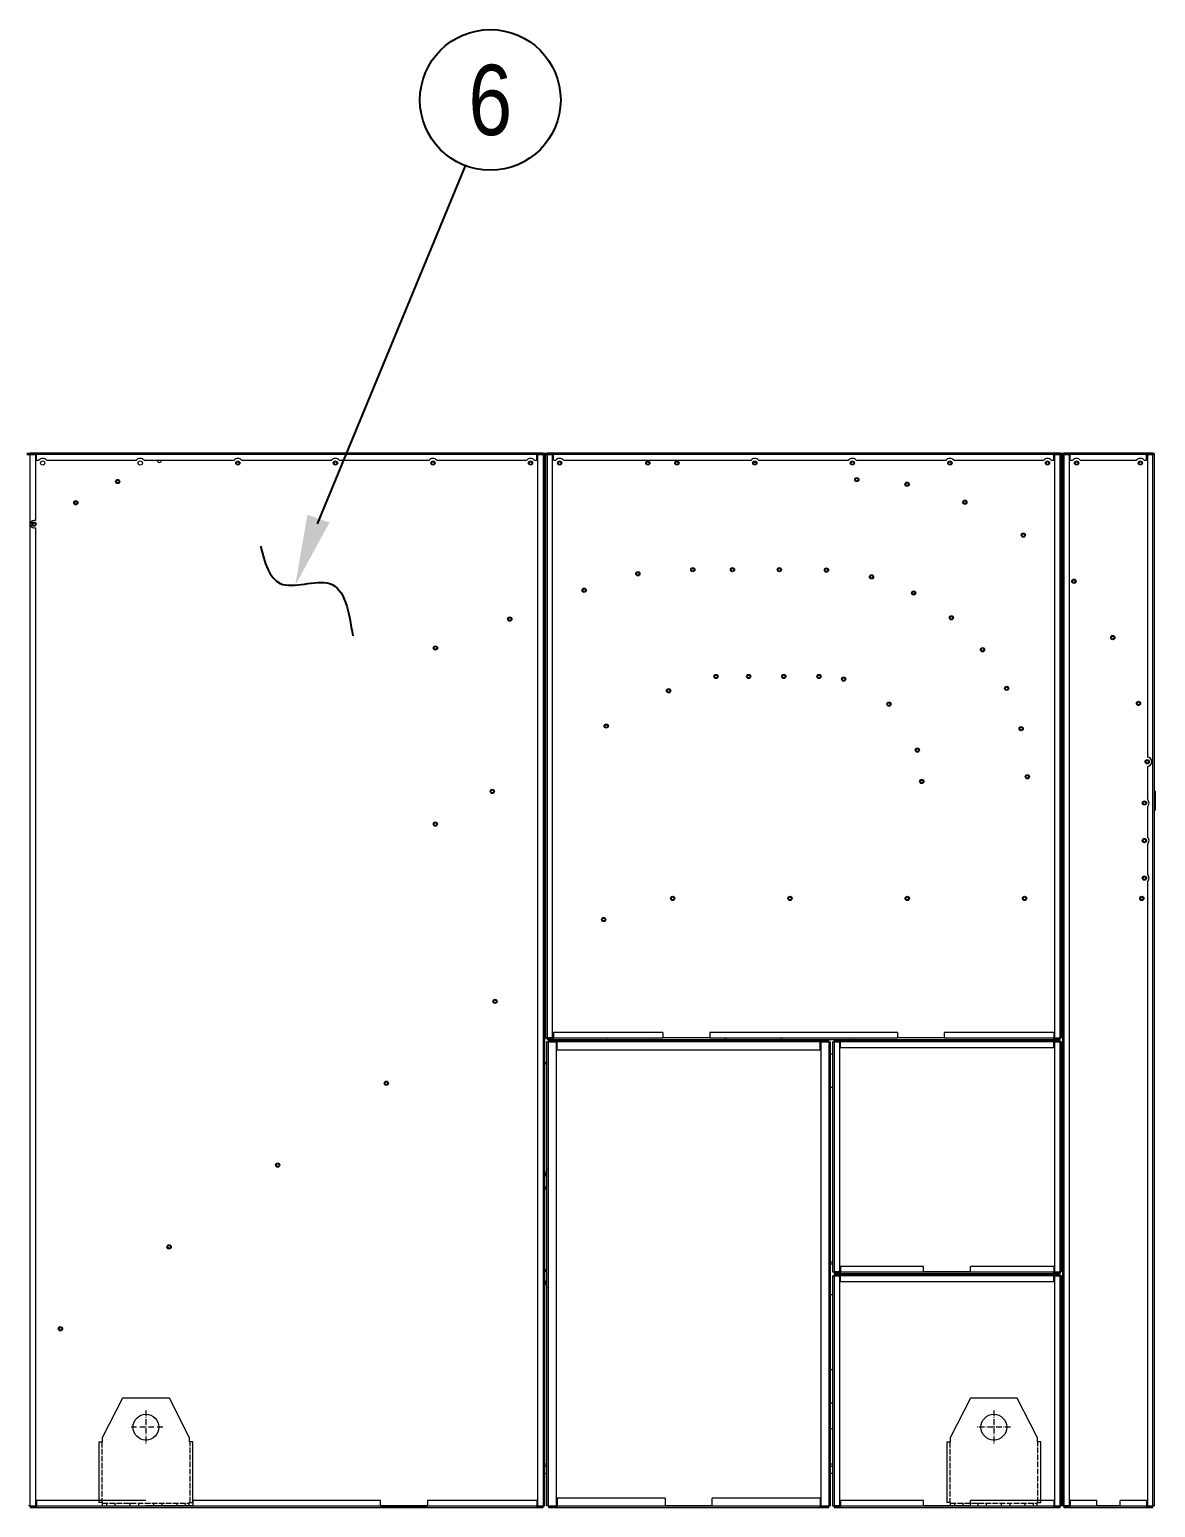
# Model space of a CAD drawing. Header units: millimetres. Extents: x -17070 to 51815, y -291348 to 34245.
# Drawn here: x 35103 to 37503, y 21185 to 24336 of the extents above; entities that cross this region are included whole.
import ezdxf
from ezdxf.enums import TextEntityAlignment as Align

# ---------------------------------------------------------------- set-up
doc = ezdxf.new("R2010")
doc.units = ezdxf.units.MM
doc.linetypes.add('DASHDOT', pattern=[18.5, 12, -3, 0.5, -3])
doc.linetypes.add('DASHED', pattern=[15, 12, -3])
doc.layers.add('냉각탑_dim', color=1, linetype='Continuous')
doc.layers.add('냉각탑_text', color=3, linetype='Continuous')
doc.styles.get("Standard").update_dxf_attribs({"font": 'arial.ttf'})

# ---------------------------------------------------------------- blocks, each defined once
blk = doc.blocks.new('457536')
at = {"color": 7, "lineweight": 5}
for p, q in [((114592.520962, 89152.297332), (114550.020962, 89069.297332)), ((114692.520962, 89152.297332), (114592.520962, 89152.297332)), ((114735.020962, 89069.297332), (114692.520962, 89152.297332)), ((114542.520962, 89059.297332), (114542.520962, 88929.797332)), ((114742.520962, 88929.797332), (114742.520962, 89059.297332)), ((114550.020962, 88922.297332), (114735.020962, 88922.297332))]:
    blk.add_line(p, q, dxfattribs=at)
at = {"color": 7, "linetype": 'DASHDOT', "lineweight": 5}
for p, q in [((114642.520962, 89126.047332), (114642.520962, 89054.547332)), ((114678.270962, 89090.297332), (114606.770962, 89090.297332))]:
    blk.add_line(p, q, dxfattribs=at)
at = {"color": 7, "lineweight": 5, "ltscale": 0.09375}
for p, q in [((114542.520962, 89059.297332), (114550.020962, 89059.297332)), ((114742.520962, 89059.297332), (114735.020962, 89059.297332)), ((114550.020962, 88929.797332), (114542.520962, 88929.797332)), ((114550.020962, 88922.297332), (114550.020962, 88929.797332)), ((114735.020962, 88929.797332), (114742.520962, 88929.797332)), ((114735.020962, 88922.297332), (114735.020962, 88929.797332))]:
    blk.add_line(p, q, dxfattribs=at)
at = {"color": 7, "linetype": 'DASHED', "lineweight": 5}
for p, q in [((114548.520962, 89059.297332), (114548.520962, 88929.797332)), ((114736.520962, 88929.797332), (114736.520962, 89059.297332)), ((114550.020962, 88928.297332), (114735.020962, 88928.297332))]:
    blk.add_line(p, q, dxfattribs=at)
at = {"color": 7, "lineweight": 5, "ltscale": 0.125}
for p, q in [((114550.020962, 89059.297332), (114550.020962, 89069.297332)), ((114735.020962, 89069.297332), (114735.020962, 89059.297332))]:
    blk.add_line(p, q, dxfattribs=at)
at = {"color": 7, "linetype": 'DASHED', "lineweight": 5, "ltscale": 0.075}
for p, q in [((114558.520962, 88928.297332), (114558.520962, 88922.297332)), ((114576.520962, 88928.297332), (114576.520962, 88922.297332)), ((114608.520962, 88928.297332), (114608.520962, 88922.297332)), ((114626.520962, 88928.297332), (114626.520962, 88922.297332)), ((114658.520962, 88928.297332), (114658.520962, 88922.297332)), ((114676.520962, 88928.297332), (114676.520962, 88922.297332)), ((114708.520962, 88928.297332), (114708.520962, 88922.297332)), ((114726.520962, 88928.297332), (114726.520962, 88922.297332))]:
    blk.add_line(p, q, dxfattribs=at)
at = {"color": 7, "lineweight": 5}
blk.add_circle((114642.520962, 89090.297332), 27.5, dxfattribs=at)
blk = doc.blocks.new('1')
at = {"color": 7, "lineweight": 20, "ltscale": 0.004778}
for p, q in [((35097.7, 23432.6), (35106.3, 23432.6)), ((35097.7, 23429.5), (35106.3, 23429.5))]:
    blk.add_line(p, q, dxfattribs=at)
at = {"color": 7, "lineweight": 20, "ltscale": 0.001722}
for p, q in [((35106.3, 23429.5), (35103.2, 23429.5)), ((35117.8, 23432.6), (35117.8, 23429.5)), ((36184.6, 23432.6), (36184.6, 23429.5)), ((36198.1, 23429.5), (36201.2, 23429.5)), ((36203.2, 23429.5), (36206.3, 23429.5)), ((36219.8, 23432.6), (36219.8, 23429.5)), ((37286.6, 23432.6), (37286.6, 23429.5)), ((37303.2, 23429.5), (37300.1, 23429.5)), ((37305.2, 23429.5), (37308.3, 23429.5)), ((37321.8, 23432.6), (37321.8, 23429.5)), ((37484.6, 23432.6), (37484.6, 23429.5)), ((37501.2, 23429.5), (37498.1, 23429.5)), ((36203.2, 22185.7), (36206.3, 22185.7)), ((36219.8, 22182.6), (36219.8, 22185.7)), ((37286.6, 22182.6), (37286.6, 22185.7)), ((37303.2, 22185.7), (37300.1, 22185.7)), ((36209.3, 22177.5), (36206.2, 22177.5)), ((36227.8, 22180.6), (36227.8, 22177.5)), ((36788.6, 22180.6), (36788.6, 22177.5)), ((36807.1, 22177.5), (36810.2, 22177.5)), ((36815.2, 22177.5), (36818.3, 22177.5)), ((36831.8, 22180.6), (36831.8, 22177.5)), ((37286.6, 22180.6), (37286.6, 22177.5)), ((37303.2, 22177.5), (37300.1, 22177.5)), ((36815.2, 21686.7), (36818.3, 21686.7)), ((36831.8, 21683.6), (36831.8, 21686.7)), ((36831.8, 21681.6), (36831.8, 21678.5)), ((37286.6, 21683.6), (37286.6, 21686.7)), ((37286.6, 21681.6), (37286.6, 21678.5)), ((37303.2, 21686.7), (37300.1, 21686.7)), ((36815.2, 21678.5), (36818.3, 21678.5)), ((37303.2, 21678.5), (37300.1, 21678.5)), ((35104.3, 21187.7), (35101.2, 21187.7)), ((35117.8, 21184.6), (35117.8, 21187.7)), ((36184.6, 21184.6), (36184.6, 21187.7)), ((36198.1, 21187.7), (36201.2, 21187.7)), ((36209.3, 21187.7), (36206.2, 21187.7)), ((36227.8, 21184.6), (36227.8, 21187.7)), ((36788.6, 21184.6), (36788.6, 21187.7)), ((36807.1, 21187.7), (36810.2, 21187.7)), ((36815.2, 21187.7), (36818.3, 21187.7)), ((36831.8, 21184.6), (36831.8, 21187.7)), ((37286.6, 21184.6), (37286.6, 21187.7)), ((37303.2, 21187.7), (37300.1, 21187.7)), ((37305.2, 21187.7), (37308.3, 21187.7)), ((37321.8, 21184.6), (37321.8, 21187.7)), ((37484.6, 21184.6), (37484.6, 21187.7)), ((37501.2, 21187.7), (37498.1, 21187.7))]:
    blk.add_line(p, q, dxfattribs=at)
at = {"color": 7, "lineweight": 20, "ltscale": 0.0075}
for p, q in [((35117.8, 23432.6), (35104.3, 23432.6)), ((35104.3, 23431), (35117.8, 23431)), ((35104.3, 23429.5), (35117.8, 23429.5)), ((36198.1, 23432.6), (36184.6, 23432.6)), ((36184.6, 23431), (36198.1, 23431)), ((36184.6, 23429.5), (36198.1, 23429.5)), ((36219.8, 23432.6), (36206.3, 23432.6)), ((36206.3, 23431), (36219.8, 23431)), ((36206.3, 23429.5), (36219.8, 23429.5)), ((37300.1, 23432.6), (37286.6, 23432.6)), ((37286.6, 23431), (37300.1, 23431)), ((37286.6, 23429.5), (37300.1, 23429.5)), ((37321.8, 23432.6), (37308.3, 23432.6)), ((37308.3, 23431), (37321.8, 23431)), ((37308.3, 23429.5), (37321.8, 23429.5)), ((37498.1, 23432.6), (37484.6, 23432.6)), ((37484.6, 23431), (37498.1, 23431)), ((37484.6, 23429.5), (37498.1, 23429.5)), ((36219.8, 22184.2), (36206.3, 22184.2)), ((36206.3, 22182.6), (36219.8, 22182.6)), ((36831.8, 22180.6), (36818.3, 22180.6)), ((36818.3, 22179), (36831.8, 22179)), ((36818.3, 22177.5), (36831.8, 22177.5)), ((37300.1, 22184.2), (37286.6, 22184.2)), ((37286.6, 22182.6), (37300.1, 22182.6)), ((37300.1, 22180.6), (37286.6, 22180.6)), ((37286.6, 22179), (37300.1, 22179)), ((37286.6, 22177.5), (37300.1, 22177.5)), ((36831.8, 21685.2), (36818.3, 21685.2)), ((36818.3, 21683.6), (36831.8, 21683.6)), ((36831.8, 21681.6), (36818.3, 21681.6)), ((37300.1, 21685.2), (37286.6, 21685.2)), ((37286.6, 21683.6), (37300.1, 21683.6)), ((37300.1, 21681.6), (37286.6, 21681.6)), ((36818.3, 21680), (36831.8, 21680)), ((36818.3, 21678.5), (36831.8, 21678.5)), ((37286.6, 21680), (37300.1, 21680)), ((37286.6, 21678.5), (37300.1, 21678.5)), ((35117.8, 21186.2), (35104.3, 21186.2)), ((35104.3, 21184.6), (35117.8, 21184.6)), ((36198.1, 21186.2), (36184.6, 21186.2)), ((36184.6, 21184.6), (36198.1, 21184.6)), ((36831.8, 21186.2), (36818.3, 21186.2)), ((36818.3, 21184.6), (36831.8, 21184.6)), ((37300.1, 21186.2), (37286.6, 21186.2)), ((37286.6, 21184.6), (37300.1, 21184.6)), ((37321.8, 21186.2), (37308.3, 21186.2)), ((37308.3, 21184.6), (37321.8, 21184.6)), ((37498.1, 21186.2), (37484.6, 21186.2)), ((37484.6, 21184.6), (37498.1, 21184.6))]:
    blk.add_line(p, q, dxfattribs=at)
at = {"color": 7, "lineweight": 20, "ltscale": 0.000888889}
for p, q in [((35104.3, 23432.6), (35104.3, 23431)), ((36198.1, 23431), (36198.1, 23432.6)), ((36206.3, 23432.6), (36206.3, 23431)), ((37300.1, 23431), (37300.1, 23432.6)), ((37308.3, 23432.6), (37308.3, 23431)), ((37498.1, 23431), (37498.1, 23432.6)), ((37503.3, 22671.6), (37501.7, 22671.6)), ((36219.8, 22185.7), (36218.2, 22185.7)), ((37288.2, 22185.7), (37286.6, 22185.7)), ((36206.3, 22184.2), (36206.3, 22182.6)), ((36209.3, 22180.6), (36209.3, 22179)), ((36807.1, 22179), (36807.1, 22180.6)), ((36818.3, 22180.6), (36818.3, 22179)), ((37300.1, 22182.6), (37300.1, 22184.2)), ((37300.1, 22179), (37300.1, 22180.6)), ((36818.3, 21685.2), (36818.3, 21683.6)), ((36818.3, 21681.6), (36818.3, 21680)), ((36831.8, 21686.7), (36830.2, 21686.7)), ((37288.2, 21686.7), (37286.6, 21686.7)), ((37300.1, 21683.6), (37300.1, 21685.2)), ((37300.1, 21680), (37300.1, 21681.6)), ((35104.3, 21186.2), (35104.3, 21184.6)), ((35117.8, 21187.7), (35116.2, 21187.7)), ((36186.2, 21187.7), (36184.6, 21187.7)), ((36198.1, 21184.6), (36198.1, 21186.2)), ((36209.3, 21186.2), (36209.3, 21184.6)), ((36227.8, 21187.7), (36226.2, 21187.7)), ((36790.2, 21187.7), (36788.6, 21187.7)), ((36807.1, 21184.6), (36807.1, 21186.2)), ((36818.3, 21186.2), (36818.3, 21184.6)), ((36831.8, 21187.7), (36830.2, 21187.7)), ((37288.2, 21187.7), (37286.6, 21187.7)), ((37300.1, 21184.6), (37300.1, 21186.2)), ((37308.3, 21186.2), (37308.3, 21184.6)), ((37321.8, 21187.7), (37320.2, 21187.7)), ((37486.2, 21187.7), (37484.6, 21187.7)), ((37498.1, 21184.6), (37498.1, 21186.2))]:
    blk.add_line(p, q, dxfattribs=at)
at = {"color": 7, "lineweight": 20, "ltscale": 0.000833333}
for p, q in [((35104.3, 23429.5), (35104.3, 23431)), ((36198.1, 23429.5), (36198.1, 23431)), ((36206.3, 23429.5), (36206.3, 23431)), ((37300.1, 23429.5), (37300.1, 23431)), ((37308.3, 23429.5), (37308.3, 23431)), ((37498.1, 23429.5), (37498.1, 23431)), ((36206.3, 22185.7), (36206.3, 22184.2)), ((37300.1, 22185.7), (37300.1, 22184.2)), ((36209.3, 22177.5), (36209.3, 22179)), ((36807.1, 22177.5), (36807.1, 22179)), ((36818.3, 22177.5), (36818.3, 22179)), ((37300.1, 22177.5), (37300.1, 22179)), ((36818.3, 21686.7), (36818.3, 21685.2)), ((37300.1, 21686.7), (37300.1, 21685.2)), ((36818.3, 21678.5), (36818.3, 21680)), ((37300.1, 21678.5), (37300.1, 21680)), ((35104.3, 21187.7), (35104.3, 21186.2)), ((36198.1, 21187.7), (36198.1, 21186.2)), ((36209.3, 21187.7), (36209.3, 21186.2)), ((36807.1, 21187.7), (36807.1, 21186.2)), ((36818.3, 21187.7), (36818.3, 21186.2)), ((37300.1, 21187.7), (37300.1, 21186.2)), ((37308.3, 21187.7), (37308.3, 21186.2)), ((37498.1, 21187.7), (37498.1, 21186.2))]:
    blk.add_line(p, q, dxfattribs=at)
at = {"color": 7, "lineweight": 20}
for p, q in [((35104.3, 21187.7), (35104.3, 23429.5)), ((36184.6, 23432.6), (35117.8, 23432.6)), ((36184.6, 23429.5), (35117.8, 23429.5)), ((36186.2, 23429.5), (36186.2, 21187.7)), ((36198.1, 23429.5), (36198.1, 21187.7)), ((36201.2, 23429.5), (36201.2, 21187.7)), ((36203.2, 23429.5), (36203.2, 22185.7)), ((36206.3, 23429.5), (36206.3, 22185.7)), ((36218.2, 22185.7), (36218.2, 23429.5)), ((37286.6, 23432.6), (36219.8, 23432.6)), ((37286.6, 23429.5), (36219.8, 23429.5)), ((37288.2, 23429.5), (37288.2, 22185.7)), ((37300.1, 22185.7), (37300.1, 23429.5)), ((37303.2, 22185.7), (37303.2, 23429.5)), ((37305.2, 23429.5), (37305.2, 21187.7)), ((37308.3, 23429.5), (37308.3, 21187.7)), ((37320.2, 21187.7), (37320.2, 23429.5)), ((37498.1, 21187.7), (37498.1, 23429.5)), ((37501.2, 21187.7), (37501.2, 23429.5)), ((35116.2, 23273.3), (35116.2, 21187.7)), ((37486.2, 22518.9), (37486.2, 21187.7)), ((36206.2, 21187.7), (36206.2, 22177.5)), ((36219.8, 22182.6), (37286.6, 22182.6)), ((36810.2, 22177.5), (36810.2, 21187.7)), ((35117.8, 21184.6), (36184.6, 21184.6))]:
    blk.add_line(p, q, dxfattribs=at)
at = {"color": 7, "lineweight": 20, "ltscale": 0.006611}
for p, q in [((35116.2, 23429.5), (35104.3, 23429.5)), ((35117.8, 23417.6), (35117.8, 23429.5)), ((36184.6, 23417.6), (36184.6, 23429.5)), ((36198.1, 23429.5), (36186.2, 23429.5)), ((36218.2, 23429.5), (36206.3, 23429.5)), ((36219.8, 23417.6), (36219.8, 23429.5)), ((37286.6, 23417.6), (37286.6, 23429.5)), ((37288.2, 23429.5), (37300.1, 23429.5)), ((37320.2, 23429.5), (37308.3, 23429.5)), ((37321.8, 23417.6), (37321.8, 23429.5)), ((37484.6, 23417.6), (37484.6, 23429.5)), ((37486.2, 23429.5), (37498.1, 23429.5)), ((36218.2, 22185.7), (36206.3, 22185.7)), ((36219.8, 22197.6), (36219.8, 22185.7)), ((36453.2, 22197.6), (36453.2, 22185.7)), ((36553.2, 22197.6), (36553.2, 22185.7)), ((36953.2, 22197.6), (36953.2, 22185.7)), ((37053.2, 22197.6), (37053.2, 22185.7)), ((37286.6, 22197.6), (37286.6, 22185.7)), ((37288.2, 22185.7), (37300.1, 22185.7)), ((36830.2, 22177.5), (36818.3, 22177.5)), ((36831.8, 22165.6), (36831.8, 22177.5)), ((37286.6, 22165.6), (37286.6, 22177.5)), ((37288.2, 22177.5), (37300.1, 22177.5)), ((36830.2, 21686.7), (36818.3, 21686.7)), ((36831.8, 21698.6), (36831.8, 21686.7)), ((37009.2, 21686.7), (37009.2, 21698.6)), ((37109.2, 21686.7), (37109.2, 21698.6)), ((37286.6, 21698.6), (37286.6, 21686.7)), ((37288.2, 21686.7), (37300.1, 21686.7)), ((36830.2, 21678.5), (36818.3, 21678.5)), ((36831.8, 21666.6), (36831.8, 21678.5)), ((37286.6, 21666.6), (37286.6, 21678.5)), ((37288.2, 21678.5), (37300.1, 21678.5)), ((35104.3, 21187.7), (35116.2, 21187.7)), ((35117.8, 21199.6), (35117.8, 21187.7)), ((35451.2, 21199.6), (35451.2, 21187.7)), ((35851.2, 21187.7), (35851.2, 21199.6)), ((35951.2, 21199.6), (35951.2, 21187.7)), ((36184.6, 21199.6), (36184.6, 21187.7)), ((36186.2, 21187.7), (36198.1, 21187.7)), ((36830.2, 21187.7), (36818.3, 21187.7)), ((36831.8, 21199.6), (36831.8, 21187.7)), ((37009.2, 21187.7), (37009.2, 21199.6)), ((37109.2, 21187.7), (37109.2, 21199.6)), ((37286.6, 21199.6), (37286.6, 21187.7)), ((37288.2, 21187.7), (37300.1, 21187.7)), ((37320.2, 21187.7), (37308.3, 21187.7)), ((37321.8, 21199.6), (37321.8, 21187.7)), ((37378.2, 21187.7), (37378.2, 21199.6)), ((37428.2, 21187.7), (37428.2, 21199.6)), ((37484.6, 21199.6), (37484.6, 21187.7)), ((37486.2, 21187.7), (37498.1, 21187.7))]:
    blk.add_line(p, q, dxfattribs=at)
at = {"color": 7, "lineweight": 20, "ltscale": 0.077863}
blk.add_line((35116.2, 23429.5), (35116.2, 23289.3), dxfattribs=at)
at = {"color": 7, "lineweight": 20, "ltscale": 0.003}
for p, q in [((35117.8, 23417.6), (35123.2, 23417.6)), ((36179.2, 23417.6), (36184.6, 23417.6)), ((36219.8, 23417.6), (36225.2, 23417.6)), ((37281.2, 23417.6), (37286.6, 23417.6)), ((37321.8, 23417.6), (37327.2, 23417.6)), ((37479.2, 23417.6), (37484.6, 23417.6))]:
    blk.add_line(p, q, dxfattribs=at)
at = {"color": 7, "lineweight": 20, "ltscale": 0.106667}
for p, q in [((35139.2, 23417.6), (35331.2, 23417.6)), ((35347.2, 23417.6), (35539.2, 23417.6)), ((35555.2, 23417.6), (35747.2, 23417.6)), ((35763.2, 23417.6), (35955.2, 23417.6)), ((35971.2, 23417.6), (36163.2, 23417.6)), ((36657.2, 23417.6), (36849.2, 23417.6)), ((36865.2, 23417.6), (37057.2, 23417.6)), ((37073.2, 23417.6), (37265.2, 23417.6))]:
    blk.add_line(p, q, dxfattribs=at)
at = {"color": 7, "lineweight": 20, "ltscale": 0.004556}
for p, q in [((36198.1, 23432.6), (36206.3, 23432.6)), ((36198.1, 23429.5), (36206.3, 23429.5)), ((37300.1, 23432.6), (37308.3, 23432.6)), ((37300.1, 23429.5), (37308.3, 23429.5))]:
    blk.add_line(p, q, dxfattribs=at)
at = {"color": 7, "lineweight": 20, "ltscale": 0.222222}
for p, q in [((36241.2, 23417.6), (36641.2, 23417.6)), ((36953.2, 22197.6), (36553.2, 22197.6)), ((36553.2, 22185.7), (36953.2, 22185.7)), ((35851.2, 21199.6), (35451.2, 21199.6)), ((35451.2, 21187.7), (35851.2, 21187.7))]:
    blk.add_line(p, q, dxfattribs=at)
at = {"color": 7, "lineweight": 20, "ltscale": 0.090444}
for p, q in [((37484.6, 23432.6), (37321.8, 23432.6)), ((37484.6, 23429.5), (37321.8, 23429.5)), ((37321.8, 21184.6), (37484.6, 21184.6))]:
    blk.add_line(p, q, dxfattribs=at)
at = {"color": 7, "lineweight": 20, "ltscale": 0.066667}
blk.add_line((37343.2, 23417.6), (37463.2, 23417.6), dxfattribs=at)
at = {"color": 7, "lineweight": 20, "ltscale": 0.358199}
blk.add_line((37486.2, 23429.5), (37486.2, 22784.7), dxfattribs=at)
at = {"color": 7, "lineweight": 20, "ltscale": 0.001111}
for p, q in [((36203.2, 23395.7), (36201.2, 23395.7)), ((36203.2, 23392.6), (36201.2, 23392.6)), ((36203.2, 23391.3), (36201.2, 23391.3)), ((36203.2, 23387.8), (36201.2, 23387.8)), ((36201.2, 23387.4), (36203.2, 23387.4)), ((36201.2, 23384.3), (36203.2, 23384.3)), ((37305.2, 23395.7), (37303.2, 23395.7)), ((37305.2, 23392.6), (37303.2, 23392.6)), ((36201.2, 23375.4), (36203.2, 23375.4)), ((36203.2, 22508.4), (36201.2, 22508.4)), ((37305.2, 22518.2), (37303.2, 22518.2)), ((37303.2, 22506.7), (37305.2, 22506.7)), ((37305.2, 22505.2), (37303.2, 22505.2)), ((37305.2, 22503.2), (37303.2, 22503.2)), ((37303.2, 22503.2), (37305.2, 22503.2)), ((37303.2, 22500.1), (37305.2, 22500.1)), ((37303.2, 22466.3), (37305.2, 22466.3)), ((37303.2, 22463.2), (37305.2, 22463.2)), ((37303.2, 22414.6), (37305.2, 22414.6)), ((37303.2, 22403.1), (37305.2, 22403.1)), ((37305.2, 22401.6), (37303.2, 22401.6)), ((37305.2, 22399.6), (37303.2, 22399.6)), ((37305.2, 22399.6), (37303.2, 22399.6)), ((37305.2, 22398), (37303.2, 22398)), ((37303.2, 22396.5), (37305.2, 22396.5)), ((36201.2, 22207.6), (36203.2, 22207.6)), ((37305.2, 21782.7), (37303.2, 21782.7)), ((37303.2, 21781.2), (37305.2, 21781.2)), ((37303.2, 21779.6), (37305.2, 21779.6)), ((37305.2, 21779.6), (37303.2, 21779.6)), ((37305.2, 21778), (37303.2, 21778)), ((37303.2, 21776.5), (37305.2, 21776.5)), ((37303.2, 21282.6), (37305.2, 21282.6)), ((37303.2, 21279.5), (37305.2, 21279.5)), ((37303.2, 21277.5), (37305.2, 21277.5)), ((37303.2, 21272.8), (37305.2, 21272.8)), ((37305.2, 21262.5), (37303.2, 21262.5))]:
    blk.add_line(p, q, dxfattribs=at)
at = {"color": 7, "lineweight": 20, "ltscale": 0.003101}
blk.add_line((36652, 23412.7), (36646.4, 23412.7), dxfattribs=at)
at = {"color": 7, "lineweight": 20, "ltscale": 0.00282}
for p, q in [((35292.4, 23374.8), (35287.9, 23372.5)), ((35203.3, 23329.3), (35198.8, 23327)), ((35114.2, 23283.9), (35109.7, 23281.6))]:
    blk.add_line(p, q, dxfattribs=at)
at = {"color": 7, "lineweight": 20, "ltscale": 0.001952}
for p, q in [((35116.2, 23289.3), (35112.7, 23289.3)), ((35112.7, 23273.3), (35116.2, 23273.3))]:
    blk.add_line(p, q, dxfattribs=at)
at = {"color": 7, "lineweight": 20, "ltscale": 0.001687}
for p, q in [((37303.2, 23212.4), (37305.2, 23210.1)), ((37303.2, 23207.7), (37305.2, 23205.4)), ((37303.2, 23166.8), (37305.2, 23164.6))]:
    blk.add_line(p, q, dxfattribs=at)
at = {"color": 7, "lineweight": 20, "ltscale": 0.001192}
for p, q in [((36203.2, 23124.6), (36201.2, 23123.8)), ((36203.2, 23121.3), (36201.2, 23120.5)), ((36203.2, 23092.4), (36201.2, 23091.6)), ((36203.2, 23090.7), (36201.2, 23089.9))]:
    blk.add_line(p, q, dxfattribs=at)
at = {"color": 7, "lineweight": 20, "ltscale": 0.001281}
for p, q in [((36201.2, 22792.7), (36203.2, 22793.8)), ((36201.2, 22789.1), (36203.2, 22790.3)), ((36201.2, 22758.1), (36203.2, 22759.2)), ((36203.2, 22757.4), (36201.2, 22756.2))]:
    blk.add_line(p, q, dxfattribs=at)
at = {"color": 7, "lineweight": 20, "ltscale": 0.039152}
blk.add_line((37486.2, 22764.7), (37486.2, 22694.3), dxfattribs=at)
at = {"color": 7, "lineweight": 20, "ltscale": 0.021671}
for p, q in [((37501.7, 22671.6), (37501.7, 22710.6)), ((37503.3, 22671.6), (37503.3, 22710.6))]:
    blk.add_line(p, q, dxfattribs=at)
at = {"color": 7, "lineweight": 20, "ltscale": 0.035907}
for p, q in [((37486.2, 22678.9), (37486.2, 22614.3)), ((37486.2, 22598.9), (37486.2, 22534.3))]:
    blk.add_line(p, q, dxfattribs=at)
at = {"color": 7, "lineweight": 20, "ltscale": 0.001391}
for p, q in [((36201.2, 22368.4), (36203.2, 22369.9)), ((36201.2, 22364.5), (36203.2, 22366)), ((36201.2, 22322.2), (36203.2, 22323.7)), ((36203.2, 22323.7), (36201.2, 22322.2)), ((36201.2, 22318.3), (36203.2, 22319.8))]:
    blk.add_line(p, q, dxfattribs=at)
at = {"color": 7, "lineweight": 20, "ltscale": 0.129667}
for p, q in [((36453.2, 22197.6), (36219.8, 22197.6)), ((36219.8, 22185.7), (36453.2, 22185.7)), ((37286.6, 22197.6), (37053.2, 22197.6)), ((37053.2, 22185.7), (37286.6, 22185.7)), ((35351.2, 21199.6), (35117.8, 21199.6)), ((35117.8, 21187.7), (35351.2, 21187.7)), ((36184.6, 21199.6), (35951.2, 21199.6)), ((35951.2, 21187.7), (36184.6, 21187.7))]:
    blk.add_line(p, q, dxfattribs=at)
at = {"color": 7, "lineweight": 20, "ltscale": 0.055556}
for p, q in [((36553.2, 22185.7), (36453.2, 22185.7)), ((37053.2, 22185.7), (36953.2, 22185.7)), ((37009.2, 21686.7), (37109.2, 21686.7)), ((37109.2, 21686.7), (37009.2, 21686.7)), ((35351.2, 21187.7), (35451.2, 21187.7)), ((35451.2, 21187.7), (35351.2, 21187.7)), ((35951.2, 21187.7), (35851.2, 21187.7)), ((35851.2, 21187.6), (35951.2, 21187.6)), ((35851.2, 21187.4), (35951.2, 21187.4)), ((36458.2, 21187.7), (36558.2, 21187.7)), ((36558.2, 21187.7), (36458.2, 21187.7)), ((37109.2, 21187.7), (37009.2, 21187.7)), ((37009.2, 21187.7), (37109.2, 21187.7))]:
    blk.add_line(p, q, dxfattribs=at)
at = {"color": 7, "lineweight": 20, "ltscale": 0.010278}
for p, q in [((36227.8, 22180.6), (36209.3, 22180.6)), ((36209.3, 22179), (36227.8, 22179)), ((36209.3, 22177.5), (36227.8, 22177.5)), ((36807.1, 22180.6), (36788.6, 22180.6)), ((36788.6, 22179), (36807.1, 22179)), ((36788.6, 22177.5), (36807.1, 22177.5)), ((36227.8, 21186.2), (36209.3, 21186.2)), ((36209.3, 21184.6), (36227.8, 21184.6)), ((36807.1, 21186.2), (36788.6, 21186.2)), ((36788.6, 21184.6), (36807.1, 21184.6))]:
    blk.add_line(p, q, dxfattribs=at)
at = {"color": 7, "lineweight": 20, "ltscale": 0.126889}
for p, q in [((36209.3, 21949.1), (36209.3, 22177.5)), ((36226.2, 21856.1), (36226.2, 22177.5)), ((36790.2, 22177.5), (36790.2, 21949.1)), ((36807.1, 22177.5), (36807.1, 21949.1)), ((36790.2, 21509.1), (36790.2, 21187.7)), ((36807.1, 21509.1), (36807.1, 21187.7)), ((36209.3, 21187.7), (36209.3, 21416.1)), ((36226.2, 21187.7), (36226.2, 21416.1))]:
    blk.add_line(p, q, dxfattribs=at)
at = {"color": 7, "lineweight": 20, "ltscale": 0.009389}
for p, q in [((36226.2, 22177.5), (36209.3, 22177.5)), ((36227.8, 22160.6), (36227.8, 22177.5)), ((36788.6, 22160.6), (36788.6, 22177.5)), ((36807.1, 22177.5), (36790.2, 22177.5)), ((36209.3, 21187.7), (36226.2, 21187.7)), ((36227.8, 21204.6), (36227.8, 21187.7)), ((36458.2, 21204.6), (36458.2, 21187.7)), ((36558.2, 21187.7), (36558.2, 21204.6)), ((36788.6, 21204.6), (36788.6, 21187.7)), ((36790.2, 21187.7), (36807.1, 21187.7))]:
    blk.add_line(p, q, dxfattribs=at)
at = {"color": 7, "lineweight": 20, "ltscale": 0.311556}
for p, q in [((36788.6, 22180.6), (36227.8, 22180.6)), ((36788.6, 22177.5), (36227.8, 22177.5)), ((36227.8, 22160.6), (36788.6, 22160.6)), ((36227.8, 21184.6), (36788.6, 21184.6))]:
    blk.add_line(p, q, dxfattribs=at)
at = {"color": 7, "lineweight": 20, "ltscale": 0.001571}
blk.add_line((36253.2, 22182.6), (36251.2, 22180.6), dxfattribs=at)
at = {"color": 7, "lineweight": 20, "ltscale": 0.272667}
for p, q in [((36815.2, 22177.5), (36815.2, 21686.7)), ((36818.3, 22177.5), (36818.3, 21686.7)), ((36830.2, 21686.7), (36830.2, 22177.5)), ((37288.2, 22177.5), (37288.2, 21686.7)), ((37300.1, 21686.7), (37300.1, 22177.5)), ((37303.2, 21686.7), (37303.2, 22177.5)), ((36815.2, 21678.5), (36815.2, 21187.7)), ((36818.3, 21678.5), (36818.3, 21187.7)), ((36830.2, 21187.7), (36830.2, 21678.5)), ((37288.2, 21678.5), (37288.2, 21187.7)), ((37300.1, 21187.7), (37300.1, 21678.5)), ((37303.2, 21187.7), (37303.2, 21678.5))]:
    blk.add_line(p, q, dxfattribs=at)
at = {"color": 7, "lineweight": 20, "ltscale": 0.252667}
for p, q in [((37286.6, 22180.6), (36831.8, 22180.6)), ((37286.6, 22177.5), (36831.8, 22177.5)), ((36831.8, 22165.6), (37286.6, 22165.6)), ((36831.8, 21683.6), (37286.6, 21683.6)), ((37286.6, 21681.6), (36831.8, 21681.6)), ((37286.6, 21678.5), (36831.8, 21678.5)), ((36831.8, 21666.6), (37286.6, 21666.6)), ((36831.8, 21184.6), (37286.6, 21184.6))]:
    blk.add_line(p, q, dxfattribs=at)
at = {"color": 7, "lineweight": 20, "ltscale": 0.003928}
blk.add_line((36206.2, 22135.6), (36201.2, 22130.6), dxfattribs=at)
at = {"color": 7, "lineweight": 20, "ltscale": 0.004057}
blk.add_line((36205.6, 22135), (36201.2, 22129.1), dxfattribs=at)
at = {"color": 7, "lineweight": 20, "ltscale": 0.192778}
for p, q in [((36209.3, 21187.7), (36209.3, 21949.1)), ((36790.2, 21949.1), (36790.2, 21509.1)), ((36807.1, 21949.1), (36807.1, 21509.1)), ((36226.2, 21187.7), (36226.2, 21856.1))]:
    blk.add_line(p, q, dxfattribs=at)
at = {"color": 7, "lineweight": 20, "ltscale": 0.002778}
for p, q in [((36815.2, 21707.8), (36810.2, 21707.8)), ((36815.2, 21703.1), (36810.2, 21703.1)), ((36815.2, 21637.8), (36810.2, 21637.8)), ((36201.2, 21277.5), (36206.2, 21277.5)), ((36201.2, 21272.8), (36206.2, 21272.8)), ((36810.2, 21277.5), (36815.2, 21277.5)), ((36810.2, 21272.8), (36815.2, 21272.8)), ((36201.2, 21257.5), (36206.2, 21257.5)), ((36810.2, 21257.5), (36815.2, 21257.5))]:
    blk.add_line(p, q, dxfattribs=at)
at = {"color": 7, "lineweight": 20, "ltscale": 0.098556}
for p, q in [((37009.2, 21698.6), (36831.8, 21698.6)), ((36831.8, 21686.7), (37009.2, 21686.7)), ((37286.6, 21698.6), (37109.2, 21698.6)), ((37109.2, 21686.7), (37286.6, 21686.7)), ((37009.2, 21199.6), (36831.8, 21199.6)), ((36831.8, 21187.7), (37009.2, 21187.7)), ((37286.6, 21199.6), (37109.2, 21199.6)), ((37109.2, 21187.7), (37286.6, 21187.7))]:
    blk.add_line(p, q, dxfattribs=at)
at = {"color": 7, "lineweight": 20, "ltscale": 0.000138221}
for p, q in [((35851.2, 21187.4), (35851.2, 21187.7)), ((35951.2, 21187.4), (35951.2, 21187.7))]:
    blk.add_line(p, q, dxfattribs=at)
at = {"color": 7, "lineweight": 20, "ltscale": 0.128}
for p, q in [((36458.2, 21204.6), (36227.8, 21204.6)), ((36227.8, 21187.7), (36458.2, 21187.7)), ((36788.6, 21204.6), (36558.2, 21204.6)), ((36558.2, 21187.7), (36788.6, 21187.7))]:
    blk.add_line(p, q, dxfattribs=at)
at = {"color": 7, "lineweight": 20, "ltscale": 0.031333}
for p, q in [((37378.2, 21199.6), (37321.8, 21199.6)), ((37321.8, 21187.7), (37378.2, 21187.7)), ((37484.6, 21199.6), (37428.2, 21199.6)), ((37428.2, 21187.7), (37484.6, 21187.7))]:
    blk.add_line(p, q, dxfattribs=at)
at = {"color": 7, "lineweight": 20, "ltscale": 0.027778}
for p, q in [((37378.2, 21187.7), (37428.2, 21187.7)), ((37428.2, 21187.7), (37378.2, 21187.7))]:
    blk.add_line(p, q, dxfattribs=at)
at = {"color": 7, "lineweight": 20}
for centre, radius in [((35131.2, 23411.6), 4.5), ((35339.2, 23411.6), 4.5), ((35547.2, 23411.6), 4.5), ((35755.2, 23411.6), 4.5), ((35963.2, 23411.6), 4.5), ((36171.2, 23411.6), 4.5), ((36233.2, 23411.6), 4.5), ((36421.2, 23411.6), 4.5), ((36483.2, 23411.6), 4.5), ((36649.2, 23411.6), 4.5), ((36857.2, 23411.6), 4.5), ((37065.2, 23411.6), 4.5), ((37273.2, 23411.6), 4.5), ((37335.2, 23411.6), 4.5), ((37471.2, 23411.6), 4.5), ((35547.2, 23411.6), 3), ((35755.2, 23411.6), 3), ((35963.2, 23411.6), 3), ((36171.2, 23411.6), 3), ((36233.2, 23411.6), 3), ((36421.2, 23411.6), 3), ((36483.2, 23411.6), 3), ((36649.2, 23411.6), 3), ((36857.2, 23411.6), 3), ((37065.2, 23411.6), 3), ((37273.2, 23411.6), 3), ((37335.2, 23411.6), 3), ((37471.2, 23411.6), 3), ((35290.9, 23372.2), 4.5), ((35290.9, 23372.2), 3), ((36866.7, 23376.2), 4.5), ((36866.7, 23376.2), 3), ((36973.9, 23366.5), 4.5), ((36973.9, 23366.5), 3), ((35201.8, 23326.8), 4.5), ((35201.8, 23326.8), 3), ((37097.1, 23328.1), 4.5), ((37097.1, 23328.1), 3), ((35112.7, 23281.3), 4.5), ((35112.7, 23281.3), 3), ((37221.6, 23257.9), 4.5), ((37221.6, 23257.9), 3), ((36400, 23175.6), 4.5), ((36400, 23175.6), 3), ((36517.1, 23184.2), 4.5), ((36517.1, 23184.2), 3), ((36601.6, 23184.2), 4.5), ((36601.6, 23184.2), 3), ((36701.6, 23184.2), 4.5), ((36701.6, 23184.2), 3), ((36802, 23183.4), 4.5), ((36802, 23183.4), 3), ((36898.1, 23168.9), 4.5), ((36898.1, 23168.9), 3), ((37329.5, 23159.6), 4.5), ((37329.5, 23159.6), 3), ((36285.4, 23140.4), 4.5), ((36285.4, 23140.4), 3), ((36987.9, 23134.5), 4.5), ((36987.9, 23134.5), 3), ((36126.9, 23078.9), 4.5), ((36126.9, 23078.9), 3), ((37068.2, 23081.6), 4.5), ((37068.2, 23081.6), 3), ((37412.4, 23039.4), 4.5), ((37412.4, 23039.4), 3), ((35968.4, 23017.3), 4.5), ((35968.4, 23017.3), 3), ((37134.7, 23013.5), 4.5), ((37134.7, 23013.5), 3), ((36566.6, 22956.5), 4.5), ((36566.6, 22956.5), 3), ((36636.1, 22956.5), 4.5), ((36636.1, 22956.5), 3), ((36711.1, 22956.5), 4.5), ((36711.1, 22956.5), 3), ((36786.1, 22956.5), 4.5), ((36786.1, 22956.5), 3), ((36838.6, 22950.9), 4.5), ((36838.6, 22950.9), 3), ((36465.4, 22926), 4.5), ((36465.4, 22926), 3), ((37186.1, 22931.1), 4.5), ((37186.1, 22931.1), 3), ((36935.3, 22897.6), 4.5), ((36935.3, 22897.6), 3), ((37467.2, 22899), 4.5), ((37467.2, 22899), 3), ((36332.6, 22850.8), 4.5), ((36332.6, 22850.8), 3), ((37217, 22845.3), 4.5), ((37217, 22845.3), 3), ((36995.8, 22799.5), 4.5), ((36995.8, 22799.5), 3), ((37485.8, 22774.7), 4.5), ((37485.8, 22774.7), 3), ((37005.2, 22732.6), 4.5), ((37005.2, 22732.6), 3), ((37230.2, 22742.6), 4.5), ((37230.2, 22742.6), 3), ((36089.7, 22711.4), 4.5), ((36089.7, 22711.4), 3), ((37479.8, 22686.6), 4.5), ((37479.8, 22686.6), 3), ((35968.3, 22641.7), 4.5), ((35968.3, 22641.7), 3), ((37479.8, 22606.6), 4.5), ((37479.8, 22606.6), 3), ((37479.8, 22526.6), 4.5), ((37479.8, 22526.6), 3), ((36474.2, 22483.2), 4.5), ((36474.2, 22483.2), 3), ((36724.2, 22483.2), 4.5), ((36724.2, 22483.2), 3), ((36974.2, 22483.2), 4.5), ((36974.2, 22483.2), 3), ((37224.2, 22483.2), 4.5), ((37224.2, 22483.2), 3), ((37474.2, 22483.2), 4.5), ((37474.2, 22483.2), 3), ((36327, 22438.2), 4.5), ((36327, 22438.2), 3), ((36095.4, 22263.7), 4.5), ((36095.4, 22263.6), 3), ((35863.8, 22089.2), 4.5), ((35863.8, 22089.1), 3), ((35632.2, 21914.6), 4.5), ((35632.2, 21914.6), 3), ((35400.6, 21740.1), 4.5), ((35400.6, 21740), 3), ((35169, 21565.6), 4.5), ((35169, 21565.5), 3)]:
    blk.add_circle(centre, radius, dxfattribs=at)
for centre, radius, start, end in [((35131.2, 23411.6), 10, 36.8699, 143.1301), ((35339.2, 23411.6), 10, 36.8699, 143.1301), ((35379.9, 23417.6), 4.5, 180.735, 359.265), ((35398.1, 23429.5), 3.1, 89.7398, 90), ((35406.3, 23429.5), 3.1, 90, 90.2602), ((35547.2, 23411.6), 10, 36.8699, 143.1301), ((35755.2, 23411.6), 10, 36.8699, 143.1301), ((35963.2, 23411.6), 10, 36.8699, 143.1301), ((36171.2, 23411.6), 10, 36.8699, 143.1301), ((36233.2, 23411.6), 10, 36.8696, 143.1304), ((36448.1, 23429.5), 3.1, 89.7398, 90), ((36456.3, 23429.5), 3.1, 90, 90.2602), ((36649.2, 23411.6), 10, 36.8696, 143.1304), ((36857.2, 23411.6), 10, 36.8696, 143.1304), ((37065.2, 23411.6), 10, 36.8696, 143.1304), ((37273.2, 23411.6), 10, 36.8696, 143.1304), ((37335.2, 23411.6), 10, 36.8696, 143.1304), ((37471.2, 23411.6), 10, 36.8696, 143.1304), ((37498.1, 23429.5), 3.1, 0, 90), ((37498.1, 23429.5), 1.5, 0, 90), ((37498.1, 23395.7), 3.1, 359.747, 0), ((35112.7, 23281.3), 8, 90, 270), ((36400, 23175.6), 3, 202.5, 208.6541), ((37485.8, 22774.7), 10, 272.2937, 87.7063), ((36846.2, 22737.6), 655, 0, 0.0786), ((37479.8, 22686.6), 10, 309.7935, 50.2065), ((37502.3, 22714.7), 1.5, 222.8317, 242.8371), ((37500.2, 22710.6), 1.5, 0, 48.1912), ((37500.2, 22710.6), 3.1, 0, 62.8371), ((37479.8, 22606.6), 10, 309.7935, 50.2065), ((37479.8, 22526.6), 10, 309.7935, 50.2065), ((36335.1, 22179.7), 4.5, 140.6844, 169.097), ((36335.1, 22179.7), 3, 108.1209, 163.5167), ((36335.1, 22179.7), 3, 16.4833, 71.8791), ((36335.1, 22179.7), 4.5, 10.903, 39.3156), ((36646.2, 21779.6), 458, 118.3683, 118.8905), ((36646.2, 21779.6), 407.2, 98.2368, 100.0115), ((36646.2, 21779.6), 407.2, 79.9885, 81.7632), ((36646.2, 21779.6), 458, 61.1095, 61.6317), ((36646.2, 21779.6), 407.2, 65.4789, 66.2498), ((36646.2, 21779.6), 343.7, 60.5472, 61.5), ((36646.2, 21779.6), 458, 163.8836, 166.3164), ((36204.5, 21865.4), 2.5, 46.1558, 313.8442), ((36205.2, 21689.9), 2.5, 67.2784, 292.7216), ((36205.2, 21689.9), 2.5, 90, 270), ((36646.2, 21779.6), 343.7, 343.4331, 343.7807), ((36646.2, 21779.6), 407.2, 346.074, 346.3637), ((36646.2, 21779.6), 458, 347.6446, 347.9006), ((36646.2, 21779.6), 458, 193.6836, 196.1164), ((36646.2, 21779.6), 343.7, 298.5, 299.4528), ((37301.8, 21436.9), 4.5, 41.3929, 72.1968), ((37301.8, 21436.9), 3, 297.2982, 62.7018), ((37301.8, 21436.9), 4.5, 287.8032, 318.6071), ((36646.2, 21779.6), 407.2, 293.7502, 294.5211), ((36646.2, 21779.6), 458, 290.9822, 291.6536)]:
    blk.add_arc(centre, radius, start, end, dxfattribs=at)
at = {"layer": '냉각탑_dim', "lineweight": -3}
blk.add_spline([(35595.4, 23234.4), (35637.7, 23154.8), (35742.3, 23154.8), (35792.1, 23042.9)], degree=3, dxfattribs=at)
blk.add_solid([(35742.7, 23284.8), (35669.7, 23151.4), (35695.4, 23301.3)], dxfattribs=at)
at = {"color": 0, "lineweight": 20}
for p in [(-79291.3, -67734.6), (-77483.8, -67734.6)]:
    blk.add_blockref('457536', p, dxfattribs=at)

msp = doc.modelspace()

# ---------------------------------------------------------------- linework, layer by layer
at = {"layer": '냉각탑_dim', "linetype": 'ByBlock', "lineweight": -3}
msp.add_lwpolyline([(35717.3, 23282), (36032.2, 24045.7)], dxfattribs=at)
msp.add_circle((36085.4, 24185.9), 150, dxfattribs=at)

# ---------------------------------------------------------------- block references
msp.add_blockref('1', (0, 0))

# ---------------------------------------------------------------- texts
at = {"layer": '냉각탑_text', "width": 0.8}
msp.add_text('6', height=150, dxfattribs=at).set_placement((36085.4, 24185.9), align=Align.MIDDLE_CENTER)

doc.saveas('drawing.dxf')
